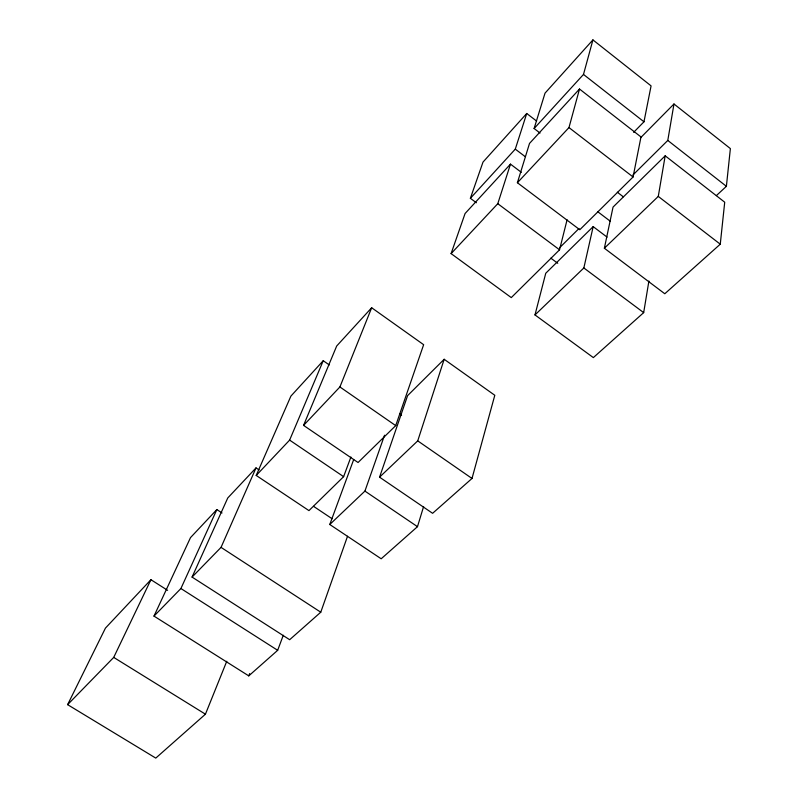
<?xml version="1.0" encoding="UTF-8"?>
<svg xmlns="http://www.w3.org/2000/svg" width="798" height="798" viewBox="0 0 798 798"><rect width="100%" height="100%" fill="white"/><g stroke="black" fill="none" stroke-linecap="round" stroke-linejoin="round"><path stroke-width="1.2" d="M720.265 244.188L724.714 202.213L665.183 155.809L613.044 207.081L604.365 248.238L664.794 293.754L720.265 244.188L658.28 196.408L665.183 155.809M716.375 195.6L726.389 186.313L730.379 148.588L673.981 103.989L640.764 137.585M607.059 237.116L593.173 226.622L545.752 273.255L534.989 314.931L593.353 357.604L643.677 312.626L648.904 281.036M632.904 175.031L667.786 140.438L673.981 103.989M633.073 176.976L640.984 136.947L579.508 89.027L529.513 143.421L517.393 182.732L579.797 229.744L633.073 176.976L568.974 127.58L579.508 89.027M633.632 132.348L643.976 121.795L651.078 85.875L592.924 39.9L545.024 93.147L534.111 128.518L540.017 133.037M534.989 314.931L583.847 267.958L593.173 226.622M521.353 172.348L510.481 164.129L465.074 213.525L451.099 253.604L511.279 297.604L559.538 249.804L567.089 219.779M472.007 478.461L494.8 395.279L444.167 359.28L407.598 395.628L379.559 477.164L432.606 513.304L472.007 478.461L417.733 440.865L444.167 359.28M534.111 128.518L583.488 74.443L592.924 39.9M353.723 459.488L329.783 524.505L381.185 558.78L417.484 526.67L423.608 506.54M451.099 253.604L497.782 203.699L510.481 164.129M476.386 202.762L470.381 198.303L515.289 149.126L526.73 113.486L536.595 121.047M395.718 425.623L423.648 344.696L371.669 307.749L336.686 346.013L303.559 425.384L358.063 462.511L395.718 425.623L339.908 386.96L371.669 307.749M470.381 198.303L483.009 162.084L526.73 113.486M329.783 524.505L364.925 491.089L384.546 435.219M259.101 469.962L256.018 467.907L227.759 497.972L192.069 577.084L289.664 639.707L320.766 612.206L347.529 536.256M222.024 512.964L216.857 509.573L190.513 537.603L153.994 616.106L248.767 675.876L277.674 650.31L283.28 635.258M329.285 364.935L323.24 360.726L290.911 396.097L256.208 475.438L308.956 510.61L343.619 476.665L350.911 457.015M248.767 675.876L249.654 673.572M167.61 590.321L150.932 579.707L105.446 628.106L67.621 704.654L155.78 758.1L205.435 714.19L226.772 661.253M256.208 475.438L289.624 440.107L323.24 360.726M192.069 577.084L221.046 547.378L256.018 467.907M153.994 616.106L180.907 588.525L216.857 509.573M67.621 704.654L113.715 657.402L150.932 579.707M517.393 182.732L568.974 127.58M303.559 425.384L339.908 386.96M559.578 247.769L579.029 228.477M604.365 248.238L658.28 196.408M379.559 477.164L417.733 440.865M113.715 657.402L205.435 714.19M180.907 588.525L277.674 650.31M221.046 547.378L320.766 612.206M313.594 506.371L332.108 518.74M289.624 440.107L343.619 476.665M364.925 491.089L417.484 526.67M399.559 413.793L401.564 415.189M550.839 258.153L557.752 263.3M497.782 203.699L559.538 249.804M583.847 267.958L643.677 312.626M515.289 149.126L525.194 156.637M597.692 211.679L610.39 221.315M617.323 192.218L623.248 196.757M583.488 74.443L643.976 121.795M667.786 140.438L726.389 186.313"/></g></svg>
